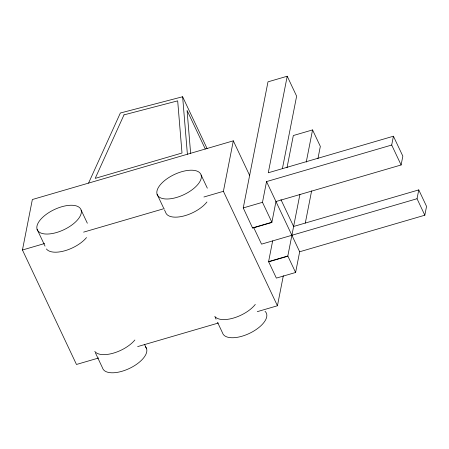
<?xml version="1.0" encoding="UTF-8"?>
<svg xmlns="http://www.w3.org/2000/svg" width="449" height="449" viewBox="0 0 449 449"><rect width="100%" height="100%" fill="white"/><g stroke="black" fill="none" stroke-linecap="round" stroke-linejoin="round"><path stroke-width="0.67" d="M98.657 357.988L76.476 364.465L22.45 250.003L32.356 199.524L233.312 140.829L249.728 175.61M257.271 311.657L277.437 305.763L223.406 191.308L233.312 140.829M287.22 76.229L268.278 172.775L393.425 136.215L402.837 156.151L401.109 164.974L275.955 201.528L271.841 222.485L252.613 228.103L243.251 207.932L267.986 81.847L287.22 76.229L296.626 96.165L282.387 168.745M252.658 227.868L271.892 222.249L262.48 202.314L266.543 181.592L391.696 145.038L393.425 136.215M272.655 240.9L268.547 261.857L287.775 256.239L299.932 194.282M287.012 167.718L293.326 135.536L312.56 129.918L320.339 146.402L317.92 158.727M277.437 305.763L283.325 275.748M306.246 162.1L312.56 129.918M295.605 272.487L287.826 256.003L268.592 261.621L276.371 278.105L295.605 272.487L299.668 251.766L266.543 181.592M305.298 223.091L311.612 190.909M299.668 251.766L424.821 215.211L417.037 198.727L418.771 189.905L293.618 226.464L280.934 199.586M424.821 215.211L426.55 206.388L418.771 189.905M88.56 183.108L120.343 113.013L182.631 96.748L207.112 148.602M22.45 250.003L44.631 243.526M83.609 232.139L164.261 208.583M203.919 196.999L223.406 191.308M243.251 207.932L262.48 202.314M417.037 198.727L261.543 244.144L253.573 227.267M137.641 346.6L218.293 323.044M391.696 145.038L401.109 164.974M205.294 149.012L187.076 110.415L190.634 153.429M201.124 175.031A24.066 11.152 -25.3 0 1 170.929 198.705A24.066 11.152 -25.3 0 1 165.226 180.083A24.066 11.152 -25.3 0 1 201.124 175.031L207.331 188.176M157.06 194.181L163.559 207.954M164.446 209.829L165.625 212.332A24.066 11.152 -25.3 0 0 183.489 216.07A24.066 11.152 -25.3 0 0 206.938 201.977M215.161 317.275L216.048 319.149M217.524 322.281L222.547 332.922A24.066 11.152 -25.3 0 0 250.722 332.754A24.066 11.152 -25.3 0 0 265.011 311.314M81.134 210.081A24.066 11.152 -25.3 0 1 50.933 233.755A24.066 11.152 -25.3 0 1 45.231 215.133A24.066 11.152 -25.3 0 1 81.134 210.081L87.336 223.226M144.556 344.439L146.621 348.822M37.065 229.231L45.04 246.131M95.463 352.948L102.552 367.972A24.066 11.152 -25.3 0 0 130.165 368.085A24.066 11.152 -25.3 0 0 145.454 346.796M182.631 96.748L187.39 154.237M255.29 304.416A24.066 11.152 -25.3 0 1 233.575 318.032A24.066 11.152 -25.3 0 1 214.768 316.337M134.863 340.005A24.066 11.152 -25.3 0 1 113.165 353.206A24.066 11.152 -25.3 0 1 94.773 351.387M86.511 237.572A24.066 11.152 -25.3 0 1 64.813 250.767A24.066 11.152 -25.3 0 1 46.421 248.948M123.991 114.877L95.199 178.376L182.002 153.019L177.681 100.857L123.991 114.877"/></g></svg>
